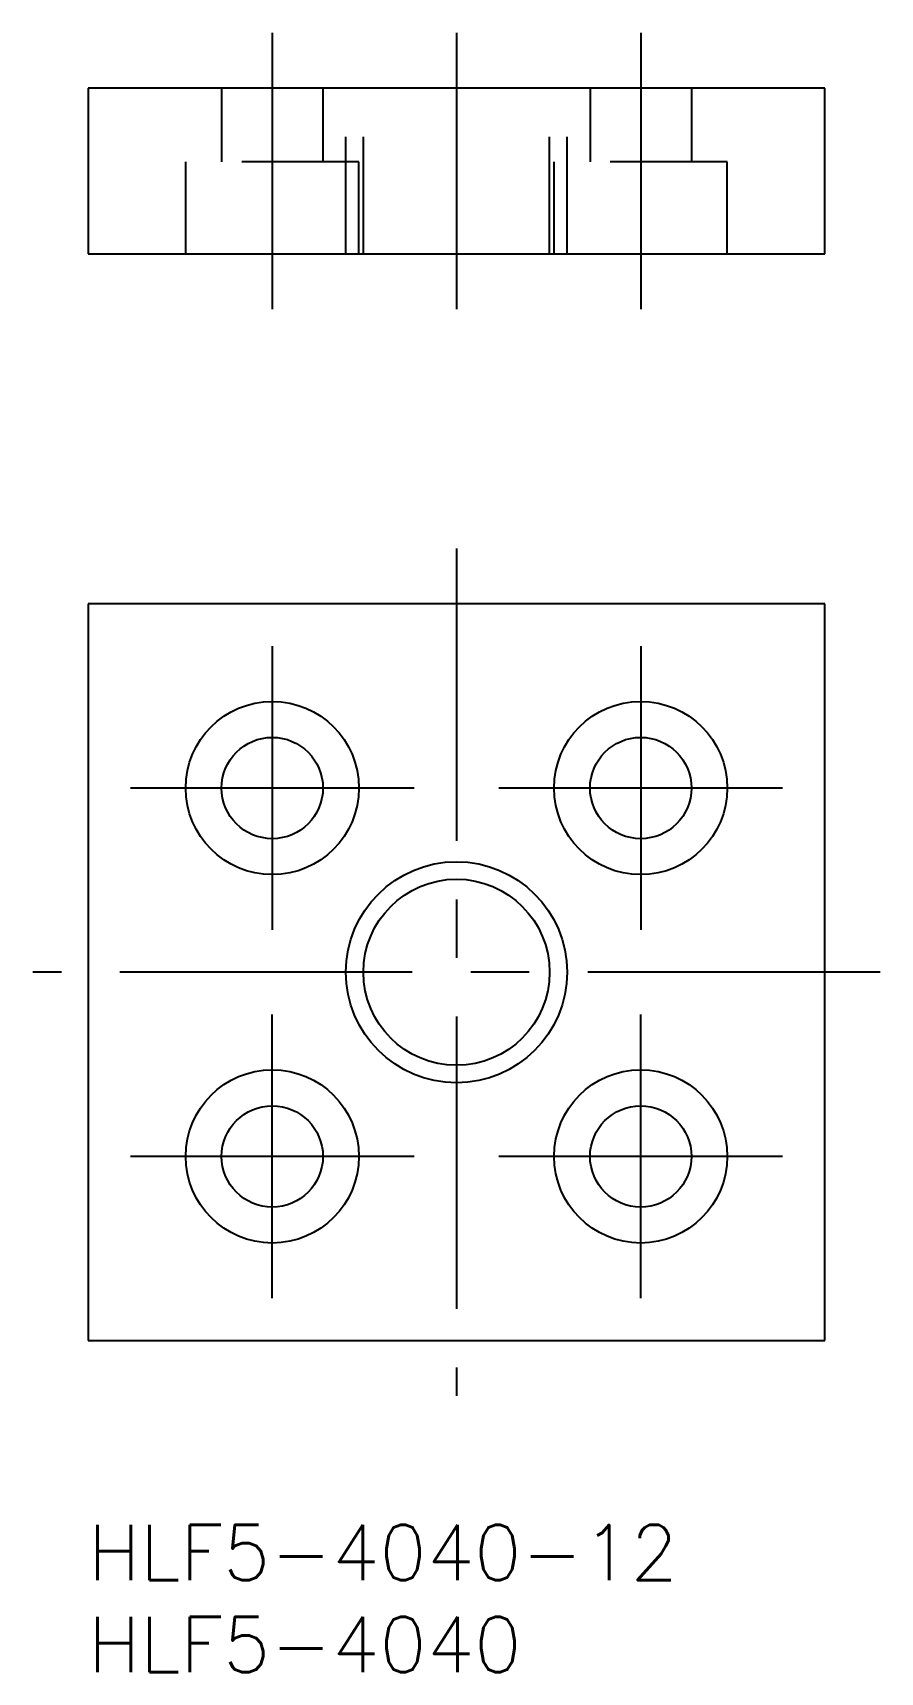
# Model space of a CAD drawing. Extents: x -3 to 43, y -8 to 81.
import ezdxf

# ---------------------------------------------------------------- set-up
doc = ezdxf.new("R2010")
doc.units = 0
doc.header["$LTSCALE"] = 0.5
doc.linetypes.add('CENTER', pattern=[50.8, 31.75, -6.35, 6.35, -6.35])
doc.linetypes.add('DASHED', pattern=[19.05, 12.7, -6.35])
for name, color, linetype in [('MSM_CENTER', 1, 'CENTER'), ('MSM_CONTINUOUS', 7, 'CONTINUOUS'), ('MSM_DASHED', 4, 'DASHED'), ('MSM_NARROW', 5, 'CONTINUOUS'), ('MSM_PART_NUMBER', 7, 'CONTINUOUS')]:
    doc.layers.add(name, color=color, linetype=linetype)
doc.styles.get("Standard").update_dxf_attribs({"font": 'txt.shx', "height": 3, "bigfont": 'bigfont.shx'})

# ---------------------------------------------------------------- blocks, each defined once
blk = doc.blocks.new('*U2')
at = {"layer": 'MSM_PART_NUMBER'}
blk.add_text('HLF5-4040-12', height=3, dxfattribs=at).set_placement((0, -3))
blk = doc.blocks.new('*U3')
at = {"layer": 'MSM_PART_NUMBER'}
blk.add_text('HLF5-4040', height=3, dxfattribs=at).set_placement((0, -8))

msp = doc.modelspace()

# ---------------------------------------------------------------- linework, layer by layer
at = {"layer": 'MSM_CENTER'}
for p, q in [((10, 81), (10, 66)), ((20, 81), (20, 66)), ((30, 81), (30, 66)), ((20, 53), (20, 7)), ((10, 47.7), (10, 32.3)), ((30, 47.7), (30, 32.3)), ((17.7, 40), (2.3, 40)), ((37.7, 40), (22.3, 40)), ((43, 30), (-3, 30)), ((10, 12.3), (10, 27.7)), ((30, 12.3), (30, 27.7)), ((17.7, 20), (2.3, 20)), ((37.7, 20), (22.3, 20))]:
    msp.add_line(p, q, dxfattribs=at)
at = {"layer": 'MSM_CONTINUOUS'}
for p, q in [((40, 78), (0, 78)), ((0, 78), (0, 69)), ((40, 69), (40, 78)), ((0, 69), (40, 69)), ((0, 50), (0, 10)), ((40, 50), (0, 50)), ((40, 10), (40, 50)), ((0, 10), (40, 10))]:
    msp.add_line(p, q, dxfattribs=at)
for centre, radius in [((10, 40), 4.7), ((30, 40), 4.7), ((10, 40), 2.75), ((30, 40), 2.75), ((20, 30), 5.053), ((10, 20), 4.7), ((30, 20), 4.7), ((10, 20), 2.75), ((30, 20), 2.75)]:
    msp.add_circle(centre, radius, dxfattribs=at)
at = {"layer": 'MSM_DASHED'}
for p, q in [((7.25, 78), (7.25, 74)), ((12.75, 78), (12.75, 74)), ((14, 69), (14, 78)), ((14.947, 69), (14.947, 78)), ((25.053, 69), (25.053, 78)), ((26, 69), (26, 78)), ((27.25, 78), (27.25, 74)), ((32.75, 78), (32.75, 74)), ((5.3, 69), (5.3, 74)), ((14.7, 74), (5.3, 74)), ((14.7, 69), (14.7, 74)), ((34.7, 74), (25.3, 74)), ((25.3, 69), (25.3, 74)), ((34.7, 69), (34.7, 74))]:
    msp.add_line(p, q, dxfattribs=at)
at = {"layer": 'MSM_NARROW'}
msp.add_circle((20, 30), 6, dxfattribs=at)

# ---------------------------------------------------------------- block references
at = {"layer": 'MSM_CONTINUOUS'}
for name in ['*U2', '*U3']:
    msp.add_blockref(name, (0, 0), dxfattribs=at)

doc.saveas('drawing.dxf')
